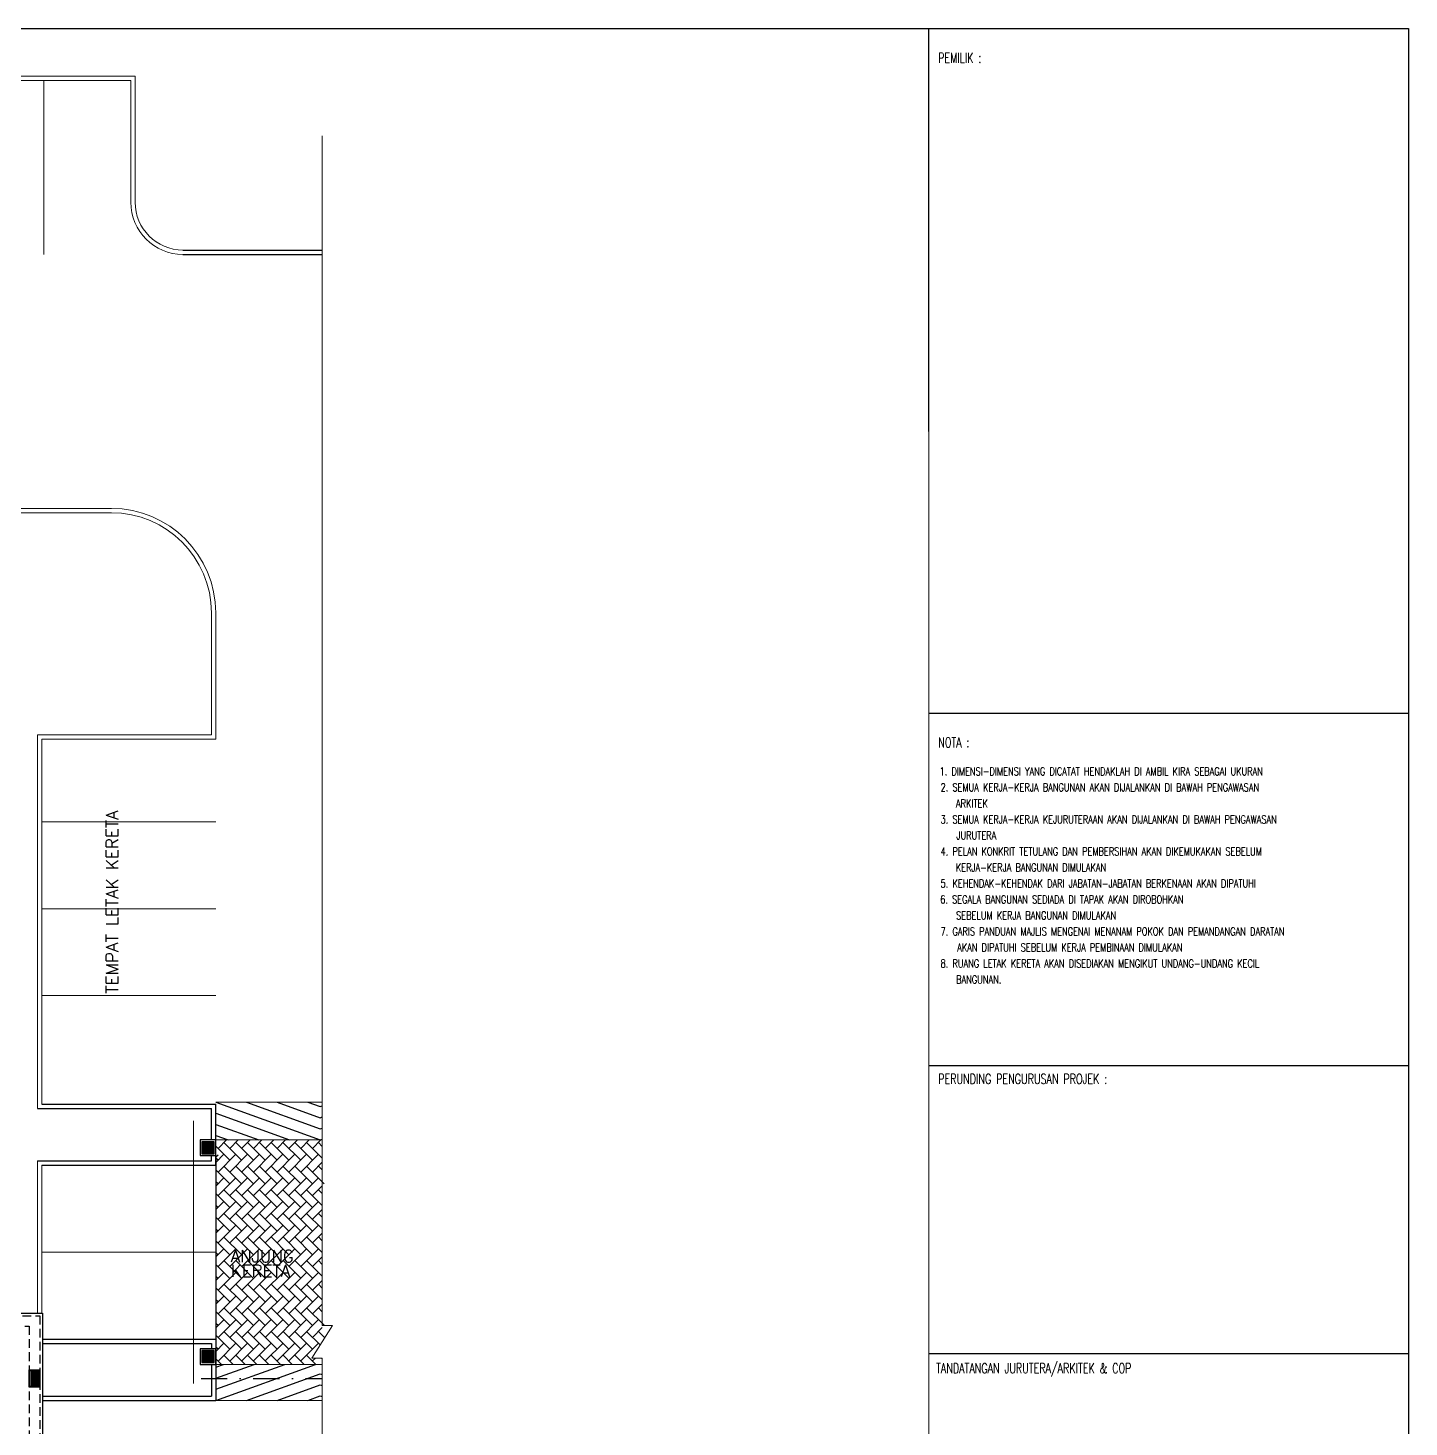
# Model space of a CAD drawing. Header units: inches. Extents: x 16928 to 514628, y -1471 to 241387.
# Drawn here: x 72101 to 111795, y 36288 to 76495 of the extents above; entities that cross this region are included whole.
import ezdxf
from ezdxf.enums import TextEntityAlignment as Align

# ---------------------------------------------------------------- set-up
doc = ezdxf.new("R2010")
doc.units = ezdxf.units.IN
doc.header["$MEASUREMENT"] = 0
for name, pattern in [('CENTER2', [1.125, 0.75, -0.125, 0.125, -0.125]), ('DASHDOT', [1, 0.5, -0.25, 0, -0.25]), ('DASHED2', [0.375, 0.25, -0.125])]:
    doc.linetypes.add(name, pattern=pattern)
for name, color, linetype in [('carpark', 8, 'Continuous'), ('dmension', 4, 'Continuous'), ('drain', 8, 'Continuous'), ('dxt_text', 4, 'Continuous'), ('GRID', 8, 'CENTER2'), ('kerb', 8, 'Continuous'), ('LW', 2, 'Continuous'), ('MSGRATING', 8, 'Continuous'), ('ROOF', 2, 'Continuous'), ('SAN', 8, 'Continuous'), ('t.block', 4, 'Continuous'), ('tiles', 8, 'Continuous')]:
    doc.layers.add(name, color=color, linetype=linetype)
for name, color, linetype, lineweight in [('COLUMN', 8, 'Continuous', 30), ('line', 8, 'Continuous', 9), ('t3', 8, 'Continuous', 25)]:
    doc.layers.add(name, color=color, linetype=linetype, lineweight=lineweight)
doc.styles.add('ROMANS', font='ROMANS', dxfattribs={"width": 0.7})
doc.styles.add('TEXT25', font='SIMPLEX.shx', dxfattribs={"width": 0.7, "height": 62.5})
doc.styles.add('VERDANA1000', font='romand.shx', dxfattribs={"height": 1000})

msp = doc.modelspace()

# ---------------------------------------------------------------- hatches: boundary and pattern name
at = {"layer": 'COLUMN', "linetype": 'Continuous', "lineweight": 0}
for points in [[(77451, 44488), (77101, 44488), (77101, 44138), (77451, 44138)], [(77451, 44488), (77101, 44488), (77101, 44138), (77451, 44138)], [(77452, 38488), (77102, 38488), (77102, 38138), (77452, 38138)], [(77452, 38488), (77102, 38488), (77102, 38138), (77452, 38138)]]:
    msp.add_hatch(color=256, dxfattribs=at).paths.add_polyline_path(points)

# ---------------------------------------------------------------- linework, layer by layer
at = {"layer": 'carpark', "linetype": 'Continuous', "lineweight": 0}
for p, q in [((72555, 69987), (72554, 74987)), ((72499, 53685), (77499, 53685)), ((72499, 51185), (77499, 51185)), ((72499, 48685), (77499, 48685)), ((72499, 43813), (77499, 43813)), ((72499, 41313), (77499, 41313))]:
    msp.add_line(p, q, dxfattribs=at)
at = {"layer": 'COLUMN'}
for p, q in [((77451, 44488), (77101, 44488)), ((77101, 44488), (77101, 44138)), ((77451, 44488), (77101, 44488)), ((77101, 44488), (77101, 44138)), ((77451, 44138), (77451, 44488)), ((77451, 44138), (77451, 44488)), ((77101, 44138), (77451, 44138)), ((77101, 44138), (77451, 44138)), ((77452, 38488), (77102, 38488)), ((77102, 38488), (77102, 38138)), ((77452, 38488), (77102, 38488)), ((77102, 38488), (77102, 38138)), ((77452, 38138), (77452, 38488)), ((77452, 38138), (77452, 38488)), ((77102, 38138), (77452, 38138)), ((77102, 38138), (77452, 38138))]:
    msp.add_line(p, q, dxfattribs=at)
at = {"layer": 'dmension', "ltscale": 100, "const_width": 23}
msp.add_lwpolyline([(97994, 76484), (97994, 33), (111783, 33), (111783, 64895)], dxfattribs=at)
at = {"layer": 'drain', "linetype": 'DASHED2', "ltscale": 1000}
for points in [[(55864, 60410), (66939, 60410), (66939, 57910), (70939, 57910), (70939, 42460), (68939, 42460), (68939, 39485), (72439, 39485), (72439, 30960), (70939, 30960), (70939, 23960), (45989, 23960), (45989, 34410)], [(55864, 60110), (66639, 60110), (66639, 57610), (70639, 57610), (70639, 42760), (68639, 42760), (68639, 39185), (72139, 39185), (72139, 31260), (70639, 31260), (70639, 24260), (46289, 24260), (46289, 34110)]]:
    msp.add_lwpolyline(points, dxfattribs=at)
at = {"layer": 'dxt_text'}
for p, q in [((97994, 64895), (97994, 76484)), ((97994, 76484), (111783, 76484)), ((111783, 76484), (111783, 66836))]:
    msp.add_line(p, q, dxfattribs=at)
at = {"layer": 'GRID', "linetype": 'DASHDOT', "ltscale": 1500}
msp.add_line((77077, 37685), (80559, 37685), dxfattribs=at)
at = {"layer": 'kerb', "linetype": 'Continuous', "lineweight": 0}
for p, q in [((57429, 75109), (75179, 75113)), ((57554, 74984), (75054, 74988)), ((75055, 71488), (75054, 74988)), ((75180, 71488), (75179, 75113))]:
    msp.add_line(p, q, dxfattribs=at)
at = {"layer": 'kerb'}
for p, q in [((72374, 45446), (77375, 45446)), ((72499, 45571), (77500, 45571)), ((77374, 44538), (77375, 45446)), ((77498, 43813), (77500, 45571)), ((77501, 44538), (77051, 44538)), ((77051, 44538), (77051, 44088)), ((77501, 44538), (77051, 44538)), ((77051, 44538), (77051, 44088)), ((77501, 44088), (77501, 44538)), ((77501, 44088), (77501, 44538)), ((72374, 43936), (77373, 43938)), ((77051, 44088), (77501, 44088)), ((77051, 44088), (77501, 44088)), ((77373, 43938), (77373, 44088)), ((77501, 44088), (77502, 38538)), ((72499, 43811), (77498, 43813)), ((72514, 38813), (77499, 38813)), ((72514, 38688), (77374, 38688)), ((77374, 38688), (77374, 38538)), ((77499, 38813), (77502, 37053)), ((77502, 38538), (77052, 38538)), ((77052, 38538), (77052, 38088)), ((77502, 38538), (77052, 38538)), ((77052, 38538), (77052, 38088)), ((77502, 38088), (77502, 38538)), ((77502, 38088), (77502, 38538)), ((77052, 38088), (77502, 38088)), ((77052, 38088), (77502, 38088)), ((77375, 38088), (77377, 37178)), ((72514, 37178), (77377, 37178)), ((72514, 37053), (77502, 37053))]:
    msp.add_line(p, q, dxfattribs=at)
at = {"layer": 'kerb', "linetype": 'Continuous', "lineweight": 0}
for radius in [1500, 1375]:
    msp.add_arc((76555, 71488), radius, 180.0124, 270.0124, dxfattribs=at)
at = {"layer": 'line'}
for p, q in [((80559, 73397), (80559, 39208)), ((80855, 39208), (80256, 38270)), ((80559, 39208), (80855, 39208)), ((80256, 38270), (80559, 38270)), ((80559, 38270), (80559, 1372))]:
    msp.add_line(p, q, dxfattribs=at)
at = {"layer": 'LW'}
for p, q in [((76555, 70113), (80559, 70114)), ((76555, 69988), (80559, 69989)), ((69014, 39560), (72514, 39560)), ((72514, 39560), (72514, 30885))]:
    msp.add_line(p, q, dxfattribs=at)
at = {"layer": 'LW', "linetype": 'Continuous', "lineweight": 0}
for p, q in [((51642, 62683), (74498, 62688)), ((51642, 62558), (74498, 62563)), ((77374, 56185), (77373, 59688)), ((77499, 56060), (77498, 59688)), ((72374, 56185), (77374, 56185)), ((72374, 56185), (72374, 45446)), ((72499, 56060), (77499, 56060)), ((72499, 56060), (72499, 45571)), ((72374, 43936), (72374, 39560)), ((72499, 43811), (72499, 39560))]:
    msp.add_line(p, q, dxfattribs=at)
for radius in [3000, 2875]:
    msp.add_arc((74498, 59688), radius, 0.0124, 90.0124, dxfattribs=at)
at = {"layer": 'MSGRATING'}
for p, q in [((72189, 37915), (72189, 37455)), ((72229, 37915), (72229, 37455)), ((72269, 37915), (72269, 37455)), ((72309, 37915), (72309, 37455)), ((72349, 37915), (72349, 37455)), ((72389, 37915), (72389, 37455))]:
    msp.add_line(p, q, dxfattribs=at)
for points in [[(72139, 37935), (72439, 37935), (72439, 37435), (72139, 37435)], [(72159, 37915), (72419, 37915), (72419, 37455), (72159, 37455)]]:
    msp.add_lwpolyline(points, close=True, dxfattribs=at)
at = {"layer": 'ROOF', "linetype": 'Continuous', "lineweight": 0, "ltscale": 2000}
msp.add_line((76860, 37538), (76859, 45088), dxfattribs=at)
msp.add_line((76860, 37538), (76859, 45088), dxfattribs=at)
at = {"layer": 'SAN'}
msp.add_line((77374, 56060), (77374, 56060), dxfattribs=at)
at = {"layer": 't.block', "color": 7, "ltscale": 0.5}
for p, q in [((16928, 76484), (111783, 76484)), ((111783, 66836), (111783, 1973))]:
    msp.add_line(p, q, dxfattribs=at)
at = {"layer": 't.block', "color": 7, "linetype": 'Continuous'}
msp.add_line((111783, 66836), (111783, 1973), dxfattribs=at)
at = {"layer": 't.block', "color": 7}
for p, q in [((111790, 56797), (97995, 56797)), ((111790, 46664), (97995, 46664)), ((111790, 38391), (97995, 38391))]:
    msp.add_line(p, q, dxfattribs=at)
at = {"layer": 'tiles', "linetype": 'Continuous', "lineweight": 0}
for p, q in [((77500, 45624), (80559, 45624)), ((77501, 44538), (80559, 44539)), ((77502, 38088), (80559, 38089)), ((77502, 37053), (80559, 37054))]:
    msp.add_line(p, q, dxfattribs=at)
at = {"layer": 'tiles'}
for p, q in [((77500, 45624), (80501, 44539)), ((78382, 45624), (80501, 44858)), ((79264, 45624), (80501, 45177)), ((80146, 45624), (80500, 45496)), ((80500, 45496), (80559, 45517)), ((77501, 45305), (79619, 44539)), ((80501, 45177), (80559, 45198)), ((77501, 44986), (78737, 44539)), ((77501, 44667), (77855, 44538)), ((80501, 44858), (80559, 44879)), ((77903, 43955), (77501, 44357)), ((77807, 44538), (77563, 44295)), ((78242, 43955), (77733, 44465)), ((78146, 44538), (77903, 44295)), ((78582, 43956), (78072, 44465)), ((78486, 44539), (78242, 44295)), ((78921, 43956), (78412, 44465)), ((78825, 44539), (78582, 44295)), ((79261, 43956), (78751, 44465)), ((79165, 44539), (78921, 44295)), ((79600, 43956), (79091, 44465)), ((79504, 44539), (79260, 44295)), ((79939, 43956), (79430, 44465)), ((79843, 44539), (79600, 44295)), ((80279, 43956), (79770, 44465)), ((80183, 44539), (79939, 44295)), ((80559, 44015), (80109, 44465)), ((80522, 44539), (80279, 44295)), ((80559, 44354), (80448, 44465)), ((80501, 44539), (80559, 44560)), ((77733, 44125), (77501, 43893)), ((77563, 44102), (77501, 44039)), ((77563, 43955), (77501, 44018)), ((78073, 44125), (77564, 43616)), ((78412, 44125), (77903, 43616)), ((78751, 44125), (78242, 43616)), ((79091, 44125), (78582, 43616)), ((79430, 44125), (78921, 43616)), ((79770, 44126), (79261, 43616)), ((80109, 44126), (79600, 43616)), ((80448, 44126), (79939, 43616)), ((80559, 43897), (80279, 43617)), ((77903, 43277), (77501, 43679)), ((77733, 43446), (77501, 43214)), ((78073, 43446), (77564, 42937)), ((78242, 43277), (77733, 43786)), ((78412, 43446), (77903, 42937)), ((78582, 43277), (78073, 43786)), ((78752, 43446), (78243, 42937)), ((78921, 43277), (78412, 43786)), ((79091, 43447), (78582, 42937)), ((79261, 43277), (78751, 43786)), ((79430, 43447), (78921, 42937)), ((79600, 43277), (79091, 43786)), ((79770, 43447), (79261, 42937)), ((79939, 43277), (79430, 43786)), ((80109, 43447), (79600, 42938)), ((80279, 43277), (79770, 43786)), ((80449, 43447), (79940, 42938)), ((80618, 43277), (80109, 43786)), ((80559, 43676), (80448, 43786)), ((77564, 43277), (77501, 43339)), ((78243, 42598), (77733, 43107)), ((78582, 42598), (78073, 43107)), ((78921, 42598), (78412, 43107)), ((79261, 42598), (78752, 43107)), ((79600, 42598), (79091, 43107)), ((79940, 42598), (79430, 43107)), ((80279, 42598), (79770, 43107)), ((80559, 42657), (80109, 43107)), ((80559, 43218), (80279, 42938)), ((80559, 42997), (80449, 43107)), ((77903, 42598), (77501, 43000)), ((77733, 42767), (77501, 42535)), ((77564, 42598), (77501, 42660)), ((78073, 42768), (77564, 42258)), ((78412, 42768), (77903, 42258)), ((78752, 42768), (78243, 42258)), ((79091, 42768), (78582, 42259)), ((79430, 42768), (78921, 42259)), ((79770, 42768), (79261, 42259)), ((80109, 42768), (79600, 42259)), ((80449, 42768), (79940, 42259)), ((77903, 41919), (77501, 42321)), ((78243, 41919), (77733, 42428)), ((78582, 41919), (78073, 42428)), ((78922, 41919), (78412, 42428)), ((79261, 41919), (78752, 42428)), ((79600, 41919), (79091, 42428)), ((79940, 41919), (79431, 42428)), ((80279, 41919), (79770, 42428)), ((80559, 41979), (80109, 42429)), ((80559, 42539), (80279, 42259)), ((80559, 42318), (80449, 42429)), ((77734, 42089), (77501, 41856)), ((77564, 41919), (77501, 41982)), ((78073, 42089), (77564, 41579)), ((78412, 42089), (77903, 41580)), ((78752, 42089), (78243, 41580)), ((79091, 42089), (78582, 41580)), ((79431, 42089), (78922, 41580)), ((79770, 42089), (79261, 41580)), ((80109, 42089), (79600, 41580)), ((80449, 42089), (79940, 41580)), ((80559, 41860), (80279, 41580)), ((77903, 41240), (77501, 41642)), ((78243, 41240), (77734, 41749)), ((78582, 41240), (78073, 41749)), ((78922, 41240), (78412, 41749)), ((79261, 41240), (78752, 41749)), ((79601, 41241), (79091, 41750)), ((79940, 41241), (79431, 41750)), ((80279, 41241), (79770, 41750)), ((80559, 41300), (80110, 41750)), ((80559, 41639), (80449, 41750)), ((77734, 41410), (77501, 41177)), ((77564, 41240), (77501, 41303)), ((78073, 41410), (77564, 40901)), ((78243, 40561), (77734, 41070)), ((78413, 41410), (77904, 40901)), ((78582, 40561), (78073, 41070)), ((78752, 41410), (78243, 40901)), ((78922, 40562), (78413, 41071)), ((79091, 41410), (78582, 40901)), ((79261, 40562), (78752, 41071)), ((79431, 41410), (78922, 40901)), ((79601, 40562), (79091, 41071)), ((79770, 41410), (79261, 40901)), ((79940, 40562), (79431, 41071)), ((80110, 41410), (79601, 40901)), ((80279, 40562), (79770, 41071)), ((80449, 41410), (79940, 40901)), ((80559, 40621), (80110, 41071)), ((80559, 41181), (80279, 40901)), ((80559, 40961), (80449, 41071)), ((77904, 40561), (77501, 40963)), ((77734, 40731), (77502, 40499)), ((77564, 40561), (77502, 40624)), ((78073, 40731), (77564, 40222)), ((78413, 40731), (77904, 40222)), ((78752, 40731), (78243, 40222)), ((79092, 40731), (78582, 40222)), ((79431, 40731), (78922, 40222)), ((79770, 40731), (79261, 40222)), ((80110, 40731), (79601, 40222)), ((80449, 40732), (79940, 40222)), ((77904, 39882), (77502, 40284)), ((78243, 39883), (77734, 40392)), ((78583, 39883), (78073, 40392)), ((78922, 39883), (78413, 40392)), ((79261, 39883), (78752, 40392)), ((79601, 39883), (79092, 40392)), ((79940, 39883), (79431, 40392)), ((80280, 39883), (79770, 40392)), ((80559, 39943), (80110, 40392)), ((80559, 40502), (80280, 40222)), ((80559, 40282), (80449, 40392)), ((77734, 40052), (77502, 39820)), ((77564, 39882), (77502, 39945)), ((78073, 40052), (77564, 39543)), ((78413, 40052), (77904, 39543)), ((78752, 40052), (78243, 39543)), ((79092, 40052), (78583, 39543)), ((79431, 40053), (78922, 39543)), ((79770, 40053), (79261, 39543)), ((80110, 40053), (79601, 39543)), ((80449, 40053), (79940, 39544)), ((80559, 39823), (80280, 39544)), ((77904, 39204), (77502, 39606)), ((78243, 39204), (77734, 39713)), ((78583, 39204), (78073, 39713)), ((78922, 39204), (78413, 39713)), ((79262, 39204), (78752, 39713)), ((79601, 39204), (79092, 39713)), ((79940, 39204), (79431, 39713)), ((80280, 39204), (79771, 39713)), ((80619, 39204), (80110, 39713)), ((80559, 39603), (80449, 39713)), ((77734, 39373), (77502, 39141)), ((77564, 39204), (77502, 39266)), ((78074, 39373), (77565, 38864)), ((78243, 38525), (77734, 39034)), ((78413, 39373), (77904, 38864)), ((78583, 38525), (78074, 39034)), ((78752, 39374), (78243, 38864)), ((78922, 38525), (78413, 39034)), ((79092, 39374), (78583, 38864)), ((79262, 38525), (78752, 39034)), ((79431, 39374), (78922, 38864)), ((79601, 38525), (79092, 39034)), ((79771, 39374), (79262, 38865)), ((79941, 38525), (79431, 39034)), ((80110, 39374), (79601, 38865)), ((80280, 38525), (79771, 39034)), ((80449, 39374), (79940, 38865)), ((80497, 38647), (80110, 39034)), ((80559, 39144), (80280, 38865)), ((80630, 38854), (80450, 39035)), ((77904, 38525), (77502, 38927)), ((77734, 38695), (77502, 38462)), ((78074, 38695), (77565, 38185)), ((78413, 38695), (77904, 38185)), ((78753, 38695), (78244, 38186)), ((79092, 38695), (78583, 38186)), ((79431, 38695), (78922, 38186)), ((79771, 38695), (79262, 38186)), ((80110, 38695), (79601, 38186)), ((80450, 38695), (79941, 38186)), ((77565, 38525), (77502, 38587)), ((77662, 38088), (77502, 38248)), ((78001, 38088), (77734, 38355)), ((78341, 38088), (78074, 38355)), ((78680, 38089), (78413, 38355)), ((79019, 38089), (78753, 38355)), ((79359, 38089), (79092, 38355)), ((79698, 38089), (79431, 38355)), ((80038, 38089), (79771, 38356)), ((80377, 38089), (80110, 38356)), ((80364, 38270), (80280, 38186)), ((80559, 38246), (80535, 38270)), ((77502, 37053), (80364, 38089)), ((77502, 37372), (79482, 38089)), ((77502, 37691), (78600, 38089)), ((77502, 38010), (77719, 38088)), ((78384, 37053), (80502, 37820)), ((80502, 37820), (80559, 37799)), ((79266, 37053), (80502, 37501)), ((80502, 37501), (80559, 37480)), ((80148, 37053), (80502, 37182)), ((80502, 37182), (80559, 37161))]:
    msp.add_line(p, q, dxfattribs=at)

# ---------------------------------------------------------------- texts
at = {"layer": 'dxt_text', "style": 'TEXT25', "width": 0.7}
for s, height, p in [('PEMILIK :', 287.5, (98261, 75493)), ('NOTA :', 287.5, (98264, 55820)), ('PERUNDING PENGURUSAN PROJEK :', 287.51, (98263, 46149)), ('TANDATANGAN JURUTERA/ARKITEK & COP', 287.51, (98201, 37834))]:
    msp.add_text(s, height=height, dxfattribs=at).set_placement(p)
at = {"layer": 'line', "color": 6, "style": 'ROMANS', "width": 0.75}
for s, height, p in [('1. DIMENSI-DIMENSI YANG DICATAT HENDAKLAH DI AMBIL KIRA SEBAGAI UKURAN', 230.01, (98302, 55016)), ('2. SEMUA KERJA-KERJA BANGUNAN AKAN DIJALANKAN DI BAWAH PENGAWASAN ', 230.01, (98331, 54556)), ('ARKITEK', 230, (98774, 54096)), ('3. SEMUA KERJA-KERJA KEJURUTERAAN AKAN DIJALANKAN DI BAWAH PENGAWASAN ', 230.01, (98331, 53636)), ('JURUTERA', 230, (98786, 53176)), ('4. PELAN KONKRIT TETULANG DAN PEMBERSIHAN AKAN DIKEMUKAKAN SEBELUM ', 230.01, (98331, 52716)), ('KERJA-KERJA BANGUNAN DIMULAKAN', 230.01, (98767, 52255)), ('5. KEHENDAK-KEHENDAK DARI JABATAN-JABATAN BERKENAAN AKAN DIPATUHI', 230.01, (98331, 51795)), ('6. SEGALA BANGUNAN SEDIADA DI TAPAK AKAN DIROBOHKAN', 230.01, (98321, 51335)), ('SEBELUM KERJA BANGUNAN DIMULAKAN', 230.01, (98777, 50875)), ('7. GARIS PANDUAN MAJLIS MENGENAI MENANAM POKOK DAN PEMANDANGAN DARATAN ', 230.01, (98331, 50415)), ('AKAN DIPATUHI SEBELUM KERJA PEMBINAAN DIMULAKAN', 230.01, (98807, 49955)), ('8. RUANG LETAK KERETA AKAN DISEDIAKAN MENGIKUT UNDANG-UNDANG KECIL ', 230.01, (98331, 49494)), ('BANGUNAN.', 230, (98777, 49034))]:
    msp.add_text(s, height=height, rotation=0, dxfattribs=at).set_placement(p)
at = {"layer": 't3', "style": 'VERDANA1000'}
msp.add_text('TEMPAT LETAK KERETA', height=350, rotation=90, dxfattribs=at).set_placement((74520, 51376), align=Align.MIDDLE_CENTER)
for s, p in [('ANJUNG', (77926, 41373)), ('KERETA', (77926, 40950))]:
    msp.add_text(s, height=350, dxfattribs=at).set_placement(p, align=Align.TOP_LEFT)

doc.saveas('drawing.dxf')
